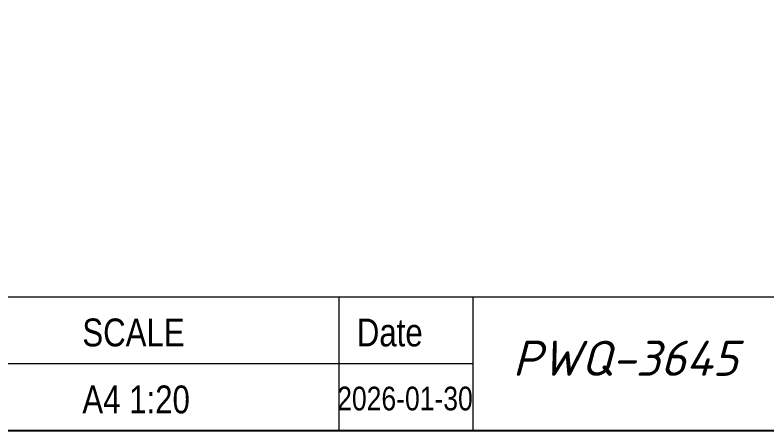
# Model space of a CAD drawing. Header units: millimetres. Extents: x 0 to 182016, y 11 to 3710.
# Drawn here: x 1843 to 2964, y 11 to 632 of the extents above; entities that cross this region are included whole.
import ezdxf

# ---------------------------------------------------------------- set-up
doc = ezdxf.new("R2010")
doc.units = ezdxf.units.MM
doc.styles.add('ROMANS', font='stylu.ttf', dxfattribs={"oblique": 15})
doc.styles.get("Standard").update_dxf_attribs({"font": 'arial.ttf'})

# ---------------------------------------------------------------- blocks, each defined once
blk = doc.blocks.new('Užsakymo nr')
at = {"color": 0, "lineweight": 0, "insert": (5198.7, 20217.8), "char_height": 52.538, "width": 1187.405, "attachment_point": 1, "style": 'ROMANS'}
blk.add_mtext('{\\fISOCPEUR|b0|i0|c0|p34;\\C256;PWQ-3645}', dxfattribs=at)
blk = doc.blocks.new('Date')
at = {"lineweight": 0, "width": 0.8}
blk.add_text('2026-01-30', height=35.38, dxfattribs=at).set_placement((4937.1, 20113.7))

msp = doc.modelspace()

# ---------------------------------------------------------------- linework, layer by layer
at = {"lineweight": 0}
for p, q in [((5499.3152885, 210.9357406), (1798.8550041, 210.9357406)), ((2325.7966413, 210.9357406), (2325.7966413, 10.9108603)), ((2525.8215215, 210.9357406), (2525.8215215, 10.9108603)), ((2525.8215215, 110.9233004), (1798.8550041, 110.9233004))]:
    msp.add_line(p, q, dxfattribs=at)
msp.add_lwpolyline([(5499.3152885, 3710.4502728), (5499.3152885, 10.9108603), (-0.0000543, 10.9108603), (-0.0000543, 3710.4502728)], close=True)

# ---------------------------------------------------------------- block references
at = {"color": 1}
for name in ['Užsakymo nr', 'Date']:
    msp.add_blockref(name, (-2613.7938004, -20072.0125467), dxfattribs=at)

# ---------------------------------------------------------------- texts
at = {"lineweight": 0, "width": 0.8}
for s, p in [('SCALE', (1943.196566, 137.2134153)), ('Date', (2352.587943, 137.2134153)), ('A4 1:20', (1943.196566, 37.2009752))]:
    msp.add_text(s, height=41.62239482, dxfattribs=at).set_placement(p)

doc.saveas('drawing.dxf')
